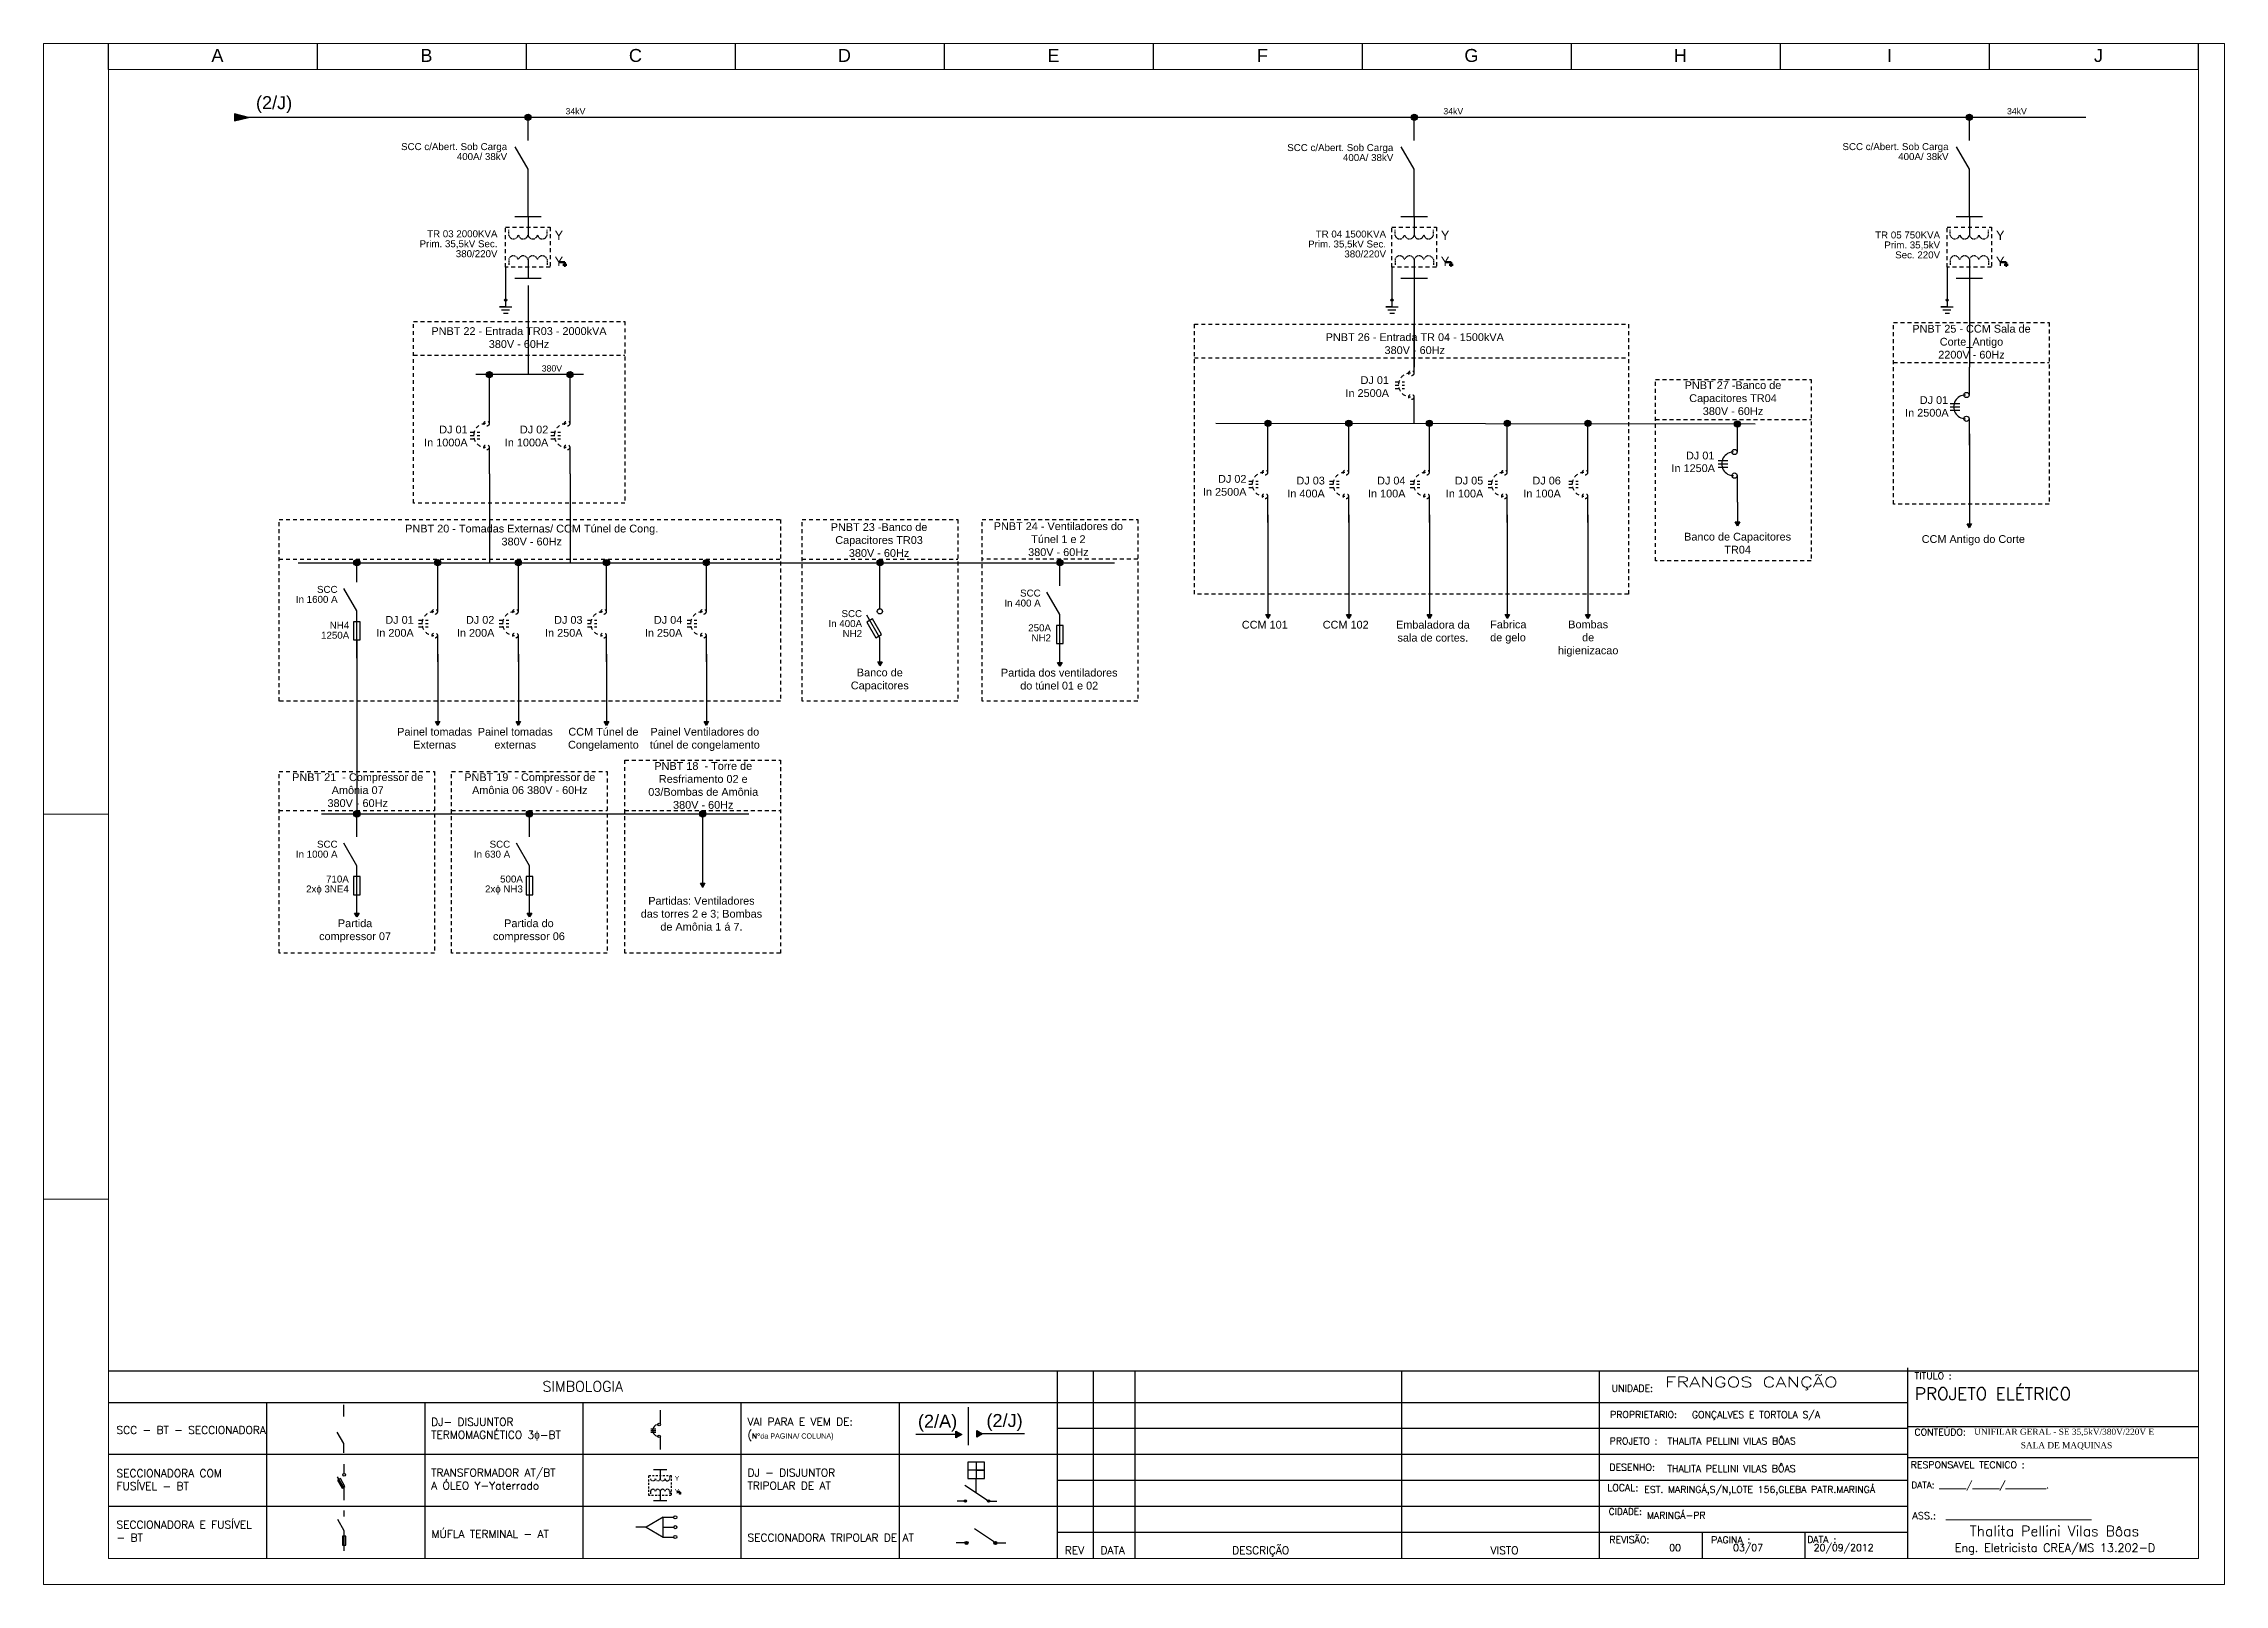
# Model space of a CAD drawing. Header units: millimetres. Extents: x 2138 to 3049, y 1106 to 2505.
# Drawn here: x 2137.5 to 2558, y 1837.6 to 2134.6 of the extents above; entities that cross this region are included whole.
import ezdxf

# ---------------------------------------------------------------- set-up
doc = ezdxf.new("R2010")
doc.units = ezdxf.units.MM
doc.linetypes.add('HIDDEN2', pattern=[0.1875, 0.125, -0.0625])
doc.linetypes.add('JIS_02_0.7', pattern=[1.35, 0.75, -0.6])
for name, color, linetype in [('ATER', 4, 'Continuous'), ('CARGA', 251, 'Continuous'), ('COMPONENTES', 7, 'Continuous'), ('DETALHES', 4, 'Continuous'), ('FORMATO', 18, 'Continuous'), ('linhas', 6, 'Continuous'), ('LUMINARIA', 5, 'Continuous'), ('PAINEL', 5, 'JIS_02_0.7'), ('REG200-290', 5, 'Continuous'), ('texto', 1, 'Continuous'), ('TIMBRE', 7, 'Continuous')]:
    doc.layers.add(name, color=color, linetype=linetype)
doc.layers.add('CARIMBO', color=6, linetype='Continuous', lineweight=15)
doc.styles.add('REGUA240', font='romans.shx', dxfattribs={"width": 1.4})
doc.styles.add('ROMANC', font='romanc', dxfattribs={"height": 0.3})
doc.styles.add('ROMANS', font='romans', dxfattribs={"height": 100})
doc.styles.get("Standard").update_dxf_attribs({"font": 'arial.ttf'})
doc.styles.add('TEXTO', font='arial.ttf', dxfattribs={"height": 0.8})

# ---------------------------------------------------------------- blocks, each defined once
blk = doc.blocks.new('A$C221811D9')
at = {"layer": 'CARIMBO', "color": 7}
for p, q in [((0, 0), (0, 59.4)), ((2.5, 29.7), (0, 29.7)), ((2.5, 14.847), (0, 14.847))]:
    blk.add_line(p, q, dxfattribs=at)
at = {"layer": 'CARIMBO', "color": 12}
blk.add_line((2.5, 1), (2.5, 58.4), dxfattribs=at)
blk = doc.blocks.new('Y aterrado')
at = {"layer": 'texto', "lineweight": 50}
for p, q in [((0, 0), (1.05, 0)), ((1.05, 0), (1.05, -0.5)), ((0.65, -0.5), (1.45, -0.5)), ((1.25, -0.6), (0.85, -0.6)), ((1.15, -0.7), (0.95, -0.7)), ((1.05, -0.6), (1.25, -0.6))]:
    blk.add_line(p, q, dxfattribs=at)
at = {"layer": 'texto', "color": 2, "char_height": 1.8, "attachment_point": 1}
for insert in [(-0.94, 6.08), (-0.94, 1.04)]:
    blk.add_mtext_dynamic_manual_height_columns('{\\C1;Y}', width=4.8042, gutter_width=12.5, heights=[0], dxfattribs=dict(at, insert=insert))
blk = doc.blocks.new('aterr verm')
at = {"layer": 'texto'}
h = blk.add_hatch(color=256, dxfattribs=at)
edge = h.paths.add_edge_path()
edge.add_arc((0, 0), 0.2, 0, 360)
for p, q in [((0, -1.29), (-1.2, -1.29)), ((-1.2, -1.29), (1.2, -1.29)), ((-0.82, -1.91), (0.74, -1.91)), ((-0.39, -2.55), (0.47, -2.55)), ((0, -0.2), (0, -1.29))]:
    blk.add_line(p, q, dxfattribs=at)
blk.add_circle((0, 0), 0.2, dxfattribs=at)
blk = doc.blocks.new('DJ3f')
at = {"color": 6}
for p, q in [((-3.7, -11.1), (-1.86, -11.1)), ((-3.7, -11.74), (-1.86, -11.74)), ((-3.7, -12.38), (-1.86, -12.38))]:
    blk.add_line(p, q, dxfattribs=at)
at = {"color": 2}
for centre in [(-0.56, -9.45), (-0.56, -14.02)]:
    blk.add_circle(centre, 0.505, dxfattribs=at)
at = {"color": 4}
blk.add_arc((-0.76, -11.74), 2.28, 89.8656, 270.134, dxfattribs=at)
at = {"layer": 'linhas', "color": 6}
for p, q in [((0, -9.38), (0, 0)), ((0, -19.12), (0, -14.02))]:
    blk.add_line(p, q, dxfattribs=at)
blk = doc.blocks.new('SCC')
at = {"layer": 'COMPONENTES'}
blk.add_line((0, 9.11), (-2.5, 13.44), dxfattribs=at)
at = {"layer": 'COMPONENTES', "color": 0}
blk.add_lwpolyline([(-0.65, 3.54), (0.65, 3.54), (0.65, 7.02), (-0.65, 7.02)], close=True, dxfattribs=at)
at = {"layer": 'linhas', "color": 6}
for p, q in [((0, 14.68), (0, 19.12)), ((0, 0), (0, 9.11))]:
    blk.add_line(p, q, dxfattribs=at)
blk = doc.blocks.new('SETA')
at = {"layer": 'CARGA'}
blk.add_hatch(color=256, dxfattribs=at).paths.add_polyline_path([(0.01, -0.75), (-0.42, 0), (0.44, 0)])
blk.add_lwpolyline([(0.01, -0.75), (-0.42, 0), (0.44, 0)], close=True, dxfattribs=at)
blk = doc.blocks.new('SCC F')
at = {"color": 2}
blk.add_circle((0, 9.74), 0.505, dxfattribs=at)
at = {"layer": 'ATER'}
blk.add_line((0, 4.67), (-2.5, 9), dxfattribs=at)
at = {"layer": 'COMPONENTES', "color": 0}
blk.add_lwpolyline([(-0.8, 4.66), (0.32, 5.31), (-1.42, 8.32), (-2.54, 7.67)], close=True, dxfattribs=at)
at = {"layer": 'linhas', "color": 6}
for p, q in [((0, 10.25), (0, 19.12)), ((0, 0), (0, 4.67))]:
    blk.add_line(p, q, dxfattribs=at)
blk = doc.blocks.new('TRAFO OLEO Y YATERR')
at = {"layer": 'COMPONENTES', "color": 0, "linetype": 'HIDDEN2'}
for p, q in [((-0.53, 6.34), (-0.53, 7.37)), ((-0.53, 1.62), (-0.53, 0.59))]:
    blk.add_line(p, q, dxfattribs=at)
for centre, start, end in [((-1.44, 6.54), 192.4164, 347.58328), ((-1.44, 1.42), 12.41672, 167.5836)]:
    blk.add_arc(centre, 0.93, start, end, dxfattribs=at)
at = {"layer": 'linhas'}
for p, q in [((-6.76, 9.93), (-4.2, 9.93)), ((-4.2, 9.93), (-1.64, 9.93)), ((-4.2, 9.93), (-4.2, 6.34)), ((-4.2, 1.62), (-4.2, -1.97)), ((-6.76, -1.97), (-4.2, -1.97)), ((-4.2, -1.97), (-1.64, -1.97))]:
    blk.add_line(p, q, dxfattribs=at)
at = {"layer": 'LUMINARIA', "color": 0, "linetype": 'HIDDEN2'}
blk.add_line((-7.92, 1.62), (-7.92, 0.59), dxfattribs=at)
for centre, start, end in [((-7.01, 6.54), 192.41672, 347.5836), ((-7.01, 1.42), 12.4164, 167.58328), ((-5.11, 6.54), 192.41672, 347.5836), ((-5.11, 1.42), 12.4164, 167.58328), ((-3.29, 6.54), 192.4164, 347.58328), ((-3.29, 1.42), 12.41672, 167.5836)]:
    blk.add_arc(centre, 0.93, start, end, dxfattribs=at)
at = {"layer": 'texto', "linetype": 'JIS_02_0.7'}
blk.add_lwpolyline([(-8.58, 7.69), (0, 7.69), (0, 0), (-8.58, 0)], close=True, dxfattribs=at)
at = {"layer": 'texto'}
blk.add_blockref('Y aterrado', (2.38, 1.38), dxfattribs=at)
blk = doc.blocks.new('MÚFLA TERMINAL')
at = {"layer": 'linhas'}
for p, q in [((-2.6, 1.9), (-0.6, 1.9)), ((-2.6, 0), (-0.6, 0)), ((-5.9, -0.01), (-7.93, -0.01)), ((-2.6, -1.91), (-0.6, -1.91))]:
    blk.add_line(p, q, dxfattribs=at)
blk.add_lwpolyline([(-5.9, -0.01), (-2.6, -1.91), (-2.6, 1.9)], close=True, dxfattribs=at)
for centre in [(-0.3, 1.9), (-0.3, 0), (-0.3, -1.91)]:
    blk.add_circle(centre, 0.3, dxfattribs=at)
blk = doc.blocks.new('DJ tripolar')
at = {"layer": 'COMPONENTES'}
h = blk.add_hatch(color=256, dxfattribs=at)
edge = h.paths.add_edge_path()
edge.add_arc((2, 0), 0.3, 0, 360)
h = blk.add_hatch(color=256, dxfattribs=at)
edge = h.paths.add_edge_path()
edge.add_arc((7.58, 0), 0.3, 0, 360)
at = {"layer": 'CARGA'}
blk.add_line((7.58, 0), (1.84, 3.71), dxfattribs=at)
at = {"layer": 'COMPONENTES'}
for centre in [(2, 0), (7.58, 0)]:
    blk.add_circle(centre, 0.3, dxfattribs=at)
at = {"layer": 'FORMATO'}
for p, q in [((6.61, 7.41), (2.61, 7.41)), ((4.61, 9.41), (4.61, 5.41)), ((4.61, 7.41), (6.61, 7.41)), ((4.61, 1.92), (4.61, 5.41))]:
    blk.add_line(p, q, dxfattribs=at)
blk.add_lwpolyline([(2.61, 5.41), (6.61, 5.41), (6.61, 9.41), (2.61, 9.41)], close=True, dxfattribs=at)
at = {"layer": 'linhas'}
for p, q in [((1.7, 0), (0, 0)), ((7.88, 0), (9.58, 0))]:
    blk.add_line(p, q, dxfattribs=at)

msp = doc.modelspace()

# ---------------------------------------------------------------- hatches: boundary and pattern name
at = {"layer": 'COMPONENTES'}
h = msp.add_hatch(color=256, dxfattribs=at)
edge = h.paths.add_edge_path()
edge.add_arc((2315.49, 1845.62), 0.3, 0, 360)
h = msp.add_hatch(color=256, dxfattribs=at)
edge = h.paths.add_edge_path()
edge.add_arc((2321.07, 1845.62), 0.3, 0, 360)
at = {"layer": 'linhas'}
for points in [[(2177.04, 2120.42), (2174.34, 2121.09), (2174.34, 2119.74)], [(2314.56, 1866.51), (2313.44, 1865.86), (2313.44, 1867.16)], [(2318.59, 1866.64), (2317.46, 1865.99), (2317.46, 1867.29)]]:
    msp.add_hatch(color=256, dxfattribs=at).paths.add_polyline_path(points)
h = msp.add_hatch(color=256, dxfattribs=at)
edge = h.paths.add_edge_path()
edge.add_arc((2230.94, 2120.42), 0.6, 0, 360)
h = msp.add_hatch(color=256, dxfattribs=at)
edge = h.paths.add_edge_path()
edge.add_arc((2401.83, 2120.42), 0.6, 0, 360)
h = msp.add_hatch(color=256, dxfattribs=at)
edge = h.paths.add_edge_path()
edge.add_arc((2508.87, 2120.42), 0.6, 0, 360)
h = msp.add_hatch(color=256, dxfattribs=at)
edge = h.paths.add_edge_path()
edge.add_arc((2223.5, 2070.84), 0.6, 0, 360)
h = msp.add_hatch(color=256, dxfattribs=at)
edge = h.paths.add_edge_path()
edge.add_arc((2239.05, 2070.84), 0.6, 0, 360)
h = msp.add_hatch(color=256, dxfattribs=at)
edge = h.paths.add_edge_path()
edge.add_arc((2373.61, 2061.42), 0.6, 0, 360)
h = msp.add_hatch(color=256, dxfattribs=at)
edge = h.paths.add_edge_path()
edge.add_arc((2389.21, 2061.42), 0.6, 0, 360)
h = msp.add_hatch(color=256, dxfattribs=at)
edge = h.paths.add_edge_path()
edge.add_arc((2404.76, 2061.42), 0.6, 0, 360)
h = msp.add_hatch(color=256, dxfattribs=at)
edge = h.paths.add_edge_path()
edge.add_arc((2419.76, 2061.42), 0.6, 0, 360)
h = msp.add_hatch(color=256, dxfattribs=at)
edge = h.paths.add_edge_path()
edge.add_arc((2435.31, 2061.42), 0.6, 0, 360)
h = msp.add_hatch(color=256, dxfattribs=at)
edge = h.paths.add_edge_path()
edge.add_arc((2464.15, 2061.29), 0.6, 0, 360)
h = msp.add_hatch(color=256, dxfattribs=at)
edge = h.paths.add_edge_path()
edge.add_arc((2197.93, 2034.57), 0.6, 0, 360)
h = msp.add_hatch(color=256, dxfattribs=at)
edge = h.paths.add_edge_path()
edge.add_arc((2213.53, 2034.57), 0.6, 0, 360)
h = msp.add_hatch(color=256, dxfattribs=at)
edge = h.paths.add_edge_path()
edge.add_arc((2229.08, 2034.57), 0.6, 0, 360)
h = msp.add_hatch(color=256, dxfattribs=at)
edge = h.paths.add_edge_path()
edge.add_arc((2246.08, 2034.57), 0.6, 0, 360)
h = msp.add_hatch(color=256, dxfattribs=at)
edge = h.paths.add_edge_path()
edge.add_arc((2265.33, 2034.57), 0.6, 0, 360)
h = msp.add_hatch(color=256, dxfattribs=at)
edge = h.paths.add_edge_path()
edge.add_arc((2298.79, 2034.57), 0.6, 0, 360)
h = msp.add_hatch(color=256, dxfattribs=at)
edge = h.paths.add_edge_path()
edge.add_arc((2298.79, 2034.57), 0.6, 0, 360)
h = msp.add_hatch(color=256, dxfattribs=at)
edge = h.paths.add_edge_path()
edge.add_arc((2333.5, 2034.57), 0.6, 0, 360)
h = msp.add_hatch(color=256, dxfattribs=at)
edge = h.paths.add_edge_path()
edge.add_arc((2333.5, 2034.57), 0.6, 0, 360)
h = msp.add_hatch(color=256, dxfattribs=at)
edge = h.paths.add_edge_path()
edge.add_arc((2197.93, 1986.16), 0.6, 0, 360)
h = msp.add_hatch(color=256, dxfattribs=at)
edge = h.paths.add_edge_path()
edge.add_arc((2231.22, 1986.16), 0.6, 0, 360)
h = msp.add_hatch(color=256, dxfattribs=at)
edge = h.paths.add_edge_path()
edge.add_arc((2264.63, 1986.16), 0.6, 0, 360)

# ---------------------------------------------------------------- linework, layer by layer
at = {"color": 6}
for p, q in [((2505.18, 2065.25), (2507.02, 2065.25)), ((2505.18, 2064.61), (2507.02, 2064.61)), ((2505.18, 2063.97), (2507.02, 2063.97)), ((2460.46, 2054.28), (2462.3, 2054.28)), ((2460.46, 2053.64), (2462.3, 2053.64)), ((2460.46, 2053), (2462.3, 2053)), ((2254.65, 1867.63), (2255.57, 1867.63)), ((2254.65, 1867.31), (2255.57, 1867.31)), ((2254.65, 1866.99), (2255.57, 1866.99))]:
    msp.add_line(p, q, dxfattribs=at)
at = {"color": 2}
for centre, radius in [((2508.31, 2066.89), 0.505), ((2508.31, 2062.32), 0.505), ((2463.59, 2055.92), 0.505), ((2463.59, 2051.36), 0.505), ((2256.21, 1868.45), 0.253), ((2256.21, 1866.17), 0.253), ((2195.48, 1858.74), 0.253)]:
    msp.add_circle(centre, radius, dxfattribs=at)
at = {"color": 4}
for centre, radius in [((2508.11, 2064.61), 2.28), ((2463.39, 2053.64), 2.28), ((2256.11, 1867.31), 1.14)]:
    msp.add_arc(centre, radius, 89.8656, 270.134, dxfattribs=at)
at = {"layer": 'ATER'}
msp.add_line((2195.48, 1856.2), (2194.23, 1858.37), dxfattribs=at)
at = {"layer": 'CARGA'}
msp.add_line((2321.07, 1845.62), (2317.02, 1848.32), dxfattribs=at)
at = {"layer": 'CARIMBO', "color": 7}
for p, q in [((2558.04, 2134.63), (2137.54, 2134.63)), ((2558.04, 2134.63), (2558.04, 1837.63)), ((2558.04, 1837.63), (2137.54, 1837.63))]:
    msp.add_line(p, q, dxfattribs=at)
at = {"layer": 'CARIMBO', "color": 12}
for p, q in [((2553.04, 2129.63), (2150.04, 2129.63)), ((2553.04, 2129.63), (2553.04, 1842.63)), ((2553.04, 1842.63), (2150.04, 1842.63))]:
    msp.add_line(p, q, dxfattribs=at)
at = {"layer": 'COMPONENTES'}
for p, q in [((2230.94, 2110.4), (2228.44, 2114.73)), ((2401.83, 2110.4), (2399.33, 2114.73)), ((2508.87, 2110.4), (2506.37, 2114.73)), ((2195.4, 1864.79), (2194.15, 1866.96)), ((2195.51, 1847.95), (2194.26, 1850.11))]:
    msp.add_line(p, q, dxfattribs=at)
at = {"layer": 'COMPONENTES', "color": 0, "linetype": 'HIDDEN2'}
for p, q in [((2234.61, 2097.71), (2234.61, 2098.74)), ((2405.51, 2097.71), (2405.51, 2098.74)), ((2512.55, 2097.71), (2512.55, 2098.74)), ((2234.61, 2092.99), (2234.61, 2091.96)), ((2405.51, 2092.99), (2405.51, 2091.96)), ((2512.55, 2092.99), (2512.55, 2091.96))]:
    msp.add_line(p, q, dxfattribs=at)
at = {"layer": 'COMPONENTES', "color": 0}
for points in [[(2195.08, 1856.2), (2195.64, 1856.52), (2194.78, 1858.03), (2194.22, 1857.71)], [(2195.19, 1845.17), (2195.83, 1845.17), (2195.83, 1846.9), (2195.19, 1846.9)]]:
    msp.add_lwpolyline(points, close=True, dxfattribs=at)
at = {"layer": 'COMPONENTES'}
for centre in [(2315.49, 1845.62), (2321.07, 1845.62)]:
    msp.add_circle(centre, 0.3, dxfattribs=at)
at = {"layer": 'COMPONENTES', "color": 0, "linetype": 'HIDDEN2'}
for centre, start, end in [((2233.7, 2097.91), 192.4164, 347.5833), ((2404.6, 2097.91), 192.4164, 347.5833), ((2511.64, 2097.91), 192.4164, 347.5833), ((2233.7, 2092.79), 12.4167, 167.5836), ((2404.6, 2092.79), 12.4167, 167.5836), ((2511.64, 2092.79), 12.4167, 167.5836)]:
    msp.add_arc(centre, 0.93, start, end, dxfattribs=at)
at = {"layer": 'DETALHES', "color": 7}
for p, q in [((2333, 1878.8), (2333, 1842.63)), ((2150.04, 1872.72), (2333, 1872.72)), ((2180.53, 1872.72), (2180.53, 1842.63)), ((2211.03, 1872.72), (2211.03, 1842.63)), ((2241.52, 1872.72), (2241.52, 1842.63)), ((2272.01, 1872.72), (2272.01, 1842.63)), ((2302.5, 1872.72), (2302.5, 1842.63)), ((2150.04, 1862.72), (2333, 1862.72)), ((2150.04, 1852.72), (2333, 1852.72))]:
    msp.add_line(p, q, dxfattribs=at)
at = {"layer": 'FORMATO'}
for p, q in [((2150.04, 1878.8), (2333, 1878.8)), ((2437.54, 1878.8), (2553.04, 1878.8)), ((2496.94, 1879.36), (2496.94, 1842.63)), ((2437.54, 1872.72), (2496.94, 1872.72)), ((2437.54, 1867.72), (2496.94, 1867.72)), ((2496.94, 1868.04), (2553.04, 1868.04)), ((2437.54, 1862.72), (2496.94, 1862.72)), ((2496.94, 1862.1), (2553.04, 1862.1)), ((2437.54, 1857.72), (2496.94, 1857.72)), ((2437.54, 1852.72), (2496.94, 1852.72)), ((2437.54, 1847.72), (2496.94, 1847.72)), ((2457.34, 1847.72), (2457.34, 1842.63)), ((2477.14, 1847.72), (2477.14, 1842.63))]:
    msp.add_line(p, q, dxfattribs=at)
at = {"layer": 'FORMATO', "color": 12}
msp.add_line((2437.54, 1842.63), (2437.54, 1878.8), dxfattribs=at)
at = {"layer": 'linhas', "color": 7}
for p, q in [((2150.04, 2129.63), (2150.04, 2134.63)), ((2150.04, 2129.63), (2150.04, 2134.63)), ((2190.34, 2129.63), (2190.34, 2134.63)), ((2190.34, 2129.63), (2190.34, 2134.63)), ((2230.64, 2129.63), (2230.64, 2134.63)), ((2270.94, 2129.63), (2270.94, 2134.63)), ((2311.24, 2129.63), (2311.24, 2134.63)), ((2351.54, 2129.63), (2351.54, 2134.63)), ((2391.84, 2129.63), (2391.84, 2134.63)), ((2432.14, 2129.63), (2432.14, 2134.63)), ((2472.44, 2129.63), (2472.44, 2134.63)), ((2512.74, 2129.63), (2512.74, 2134.63)), ((2553.04, 2129.63), (2553.04, 2134.63)), ((2315.9, 1864.49), (2315.9, 1871.79))]:
    msp.add_line(p, q, dxfattribs=at)
at = {"layer": 'linhas'}
for p, q in [((2531.33, 2120.42), (2177.04, 2120.42)), ((2228.38, 2101.3), (2230.94, 2101.3)), ((2230.94, 2101.3), (2233.5, 2101.3)), ((2230.94, 2101.3), (2230.94, 2097.71)), ((2399.27, 2101.3), (2401.83, 2101.3)), ((2401.83, 2101.3), (2404.39, 2101.3)), ((2401.83, 2101.3), (2401.83, 2097.71)), ((2506.31, 2101.3), (2508.87, 2101.3)), ((2508.87, 2101.3), (2511.43, 2101.3)), ((2508.87, 2101.3), (2508.87, 2097.71)), ((2230.94, 2092.99), (2230.94, 2089.4)), ((2401.83, 2092.99), (2401.83, 2089.4)), ((2508.87, 2092.99), (2508.87, 2089.4)), ((2228.38, 2089.4), (2230.94, 2089.4)), ((2230.94, 2089.4), (2233.5, 2089.4)), ((2230.94, 2087.99), (2230.94, 2070.84)), ((2399.27, 2089.4), (2401.83, 2089.4)), ((2401.83, 2089.4), (2404.39, 2089.4)), ((2401.83, 2089.4), (2401.83, 2072.26)), ((2506.31, 2089.4), (2508.87, 2089.4)), ((2508.87, 2089.4), (2511.43, 2089.4)), ((2508.87, 2089.4), (2508.87, 2072.26)), ((2241.65, 2070.84), (2220.88, 2070.84)), ((2467.58, 2061.29), (2363.57, 2061.42)), ((2508.87, 2059.4), (2508.87, 2042.04)), ((2223.5, 2051.72), (2223.5, 2034.57)), ((2239.05, 2051.72), (2239.05, 2034.57)), ((2373.61, 2043.82), (2373.61, 2024.59)), ((2389.21, 2043.82), (2389.21, 2024.59)), ((2404.76, 2043.82), (2404.76, 2024.59)), ((2419.76, 2043.82), (2419.76, 2024.59)), ((2435.31, 2043.82), (2435.31, 2024.59)), ((2464.15, 2046.26), (2464.15, 2042.42)), ((2186.59, 2034.57), (2344.06, 2034.57)), ((2197.93, 2019.7), (2197.93, 1986.76)), ((2213.53, 2016.97), (2213.53, 2003.97)), ((2229.08, 2016.97), (2229.08, 2003.97)), ((2246.08, 2016.97), (2246.08, 2003.97)), ((2265.33, 2016.97), (2265.33, 2003.97)), ((2191.1, 1986.16), (2273.5, 1986.16)), ((2264.63, 1972.77), (2264.63, 1986.16)), ((2264.63, 1971.95), (2264.63, 1972.02)), ((2313.81, 1866.51), (2305.72, 1866.51)), ((2326.69, 1866.64), (2318.59, 1866.64)), ((2315.19, 1845.62), (2313.49, 1845.62)), ((2321.37, 1845.62), (2323.07, 1845.62))]:
    msp.add_line(p, q, dxfattribs=at)
at = {"layer": 'linhas', "color": 6}
for p, q in [((2230.94, 2115.98), (2230.94, 2120.42)), ((2401.83, 2115.98), (2401.83, 2120.42)), ((2508.87, 2115.98), (2508.87, 2120.42)), ((2230.94, 2101.3), (2230.94, 2110.4)), ((2401.83, 2101.3), (2401.83, 2110.4)), ((2508.87, 2101.3), (2508.87, 2110.4)), ((2508.87, 2066.96), (2508.87, 2072.26)), ((2464.15, 2056), (2464.15, 2061.29)), ((2508.87, 2057.22), (2508.87, 2062.32)), ((2464.15, 2046.26), (2464.15, 2051.36)), ((2195.4, 1870.02), (2195.4, 1872.24)), ((2256.49, 1868.49), (2256.49, 1871.19)), ((2195.4, 1862.96), (2195.4, 1864.79)), ((2256.49, 1863.62), (2256.49, 1866.17)), ((2195.48, 1858.99), (2195.48, 1860.78)), ((2195.48, 1853.87), (2195.48, 1856.2)), ((2195.51, 1850.74), (2195.51, 1851.87)), ((2195.51, 1844.09), (2195.51, 1847.95))]:
    msp.add_line(p, q, dxfattribs=at)
at = {"layer": 'linhas'}
msp.add_lwpolyline([(2174.34, 2119.74), (2177.04, 2120.42), (2174.34, 2121.09), (2174.34, 2119.74)], dxfattribs=at)
for points in [[(2314.56, 1866.51), (2313.44, 1865.86), (2313.44, 1867.16)], [(2318.59, 1866.64), (2317.46, 1865.99), (2317.46, 1867.29)]]:
    msp.add_lwpolyline(points, close=True, dxfattribs=at)
for centre in [(2230.94, 2120.42), (2401.83, 2120.42), (2508.87, 2120.42), (2223.5, 2070.84), (2239.05, 2070.84), (2373.61, 2061.42), (2389.21, 2061.42), (2404.76, 2061.42), (2419.76, 2061.42), (2435.31, 2061.42), (2464.15, 2061.29), (2197.93, 2034.57), (2213.53, 2034.57), (2229.08, 2034.57), (2246.08, 2034.57), (2265.33, 2034.57), (2298.79, 2034.57), (2298.79, 2034.57), (2333.5, 2034.57), (2333.5, 2034.57), (2197.93, 1986.16), (2231.22, 1986.16), (2264.63, 1986.16)]:
    msp.add_circle(centre, 0.6, dxfattribs=at)
at = {"layer": 'LUMINARIA', "color": 0, "linetype": 'HIDDEN2'}
for p, q in [((2227.22, 2097.71), (2227.22, 2098.74)), ((2398.12, 2097.71), (2398.12, 2098.74)), ((2505.16, 2097.71), (2505.16, 2098.74)), ((2227.22, 2092.99), (2227.22, 2091.96)), ((2398.12, 2092.99), (2398.12, 2091.96)), ((2505.16, 2092.99), (2505.16, 2091.96))]:
    msp.add_line(p, q, dxfattribs=at)
for centre, start, end in [((2228.13, 2097.91), 192.4167, 347.5836), ((2230.03, 2097.91), 192.4167, 347.5836), ((2231.85, 2097.91), 192.4164, 347.5833), ((2399.02, 2097.91), 192.4167, 347.5836), ((2400.92, 2097.91), 192.4167, 347.5836), ((2402.74, 2097.91), 192.4164, 347.5833), ((2506.07, 2097.91), 192.4167, 347.5836), ((2507.96, 2097.91), 192.4167, 347.5836), ((2509.78, 2097.91), 192.4164, 347.5833), ((2228.13, 2092.79), 12.4164, 167.5833), ((2230.03, 2092.79), 12.4164, 167.5833), ((2231.85, 2092.79), 12.4167, 167.5836), ((2399.02, 2092.79), 12.4164, 167.5833), ((2400.92, 2092.79), 12.4164, 167.5833), ((2402.74, 2092.79), 12.4167, 167.5836), ((2506.07, 2092.79), 12.4164, 167.5833), ((2507.96, 2092.79), 12.4164, 167.5833), ((2509.78, 2092.79), 12.4167, 167.5836)]:
    msp.add_arc(centre, 0.93, start, end, dxfattribs=at)
at = {"layer": 'PAINEL'}
for p, q in [((2208.87, 2081.08), (2249.63, 2081.08)), ((2208.87, 2046.08), (2208.87, 2081.08)), ((2249.63, 2081.08), (2249.63, 2046.08)), ((2359.44, 2080.56), (2443.13, 2080.56)), ((2359.44, 2028.51), (2359.44, 2080.56)), ((2443.13, 2080.56), (2443.13, 2028.51)), ((2208.87, 2074.58), (2249.63, 2074.58)), ((2359.44, 2074.06), (2443.13, 2074.06)), ((2494.24, 2073.17), (2524.24, 2073.17)), ((2448.36, 2062.2), (2478.36, 2062.2)), ((2249.63, 2046.08), (2208.87, 2046.08)), ((2182.93, 2042.88), (2279.63, 2042.88)), ((2182.93, 2007.88), (2182.93, 2042.88)), ((2279.63, 2042.88), (2279.63, 2007.88)), ((2182.93, 2035.24), (2279.63, 2035.24)), ((2283.79, 2035.24), (2313.79, 2035.24)), ((2348.5, 2035.24), (2318.5, 2035.24)), ((2443.13, 2028.51), (2359.44, 2028.51)), ((2279.63, 2007.88), (2182.93, 2007.88)), ((2182.93, 1986.83), (2212.93, 1986.83)), ((2216.22, 1986.83), (2246.22, 1986.83)), ((2249.63, 1986.83), (2279.63, 1986.83))]:
    msp.add_line(p, q, dxfattribs=at)
for points in [[(2494.24, 2080.87), (2524.24, 2080.87), (2524.24, 2045.87), (2494.24, 2045.87)], [(2448.36, 2069.91), (2478.36, 2069.91), (2478.36, 2034.91), (2448.36, 2034.91)], [(2283.79, 2042.88), (2313.79, 2042.88), (2313.79, 2007.88), (2283.79, 2007.88)], [(2318.5, 2042.88), (2348.5, 2042.88), (2348.5, 2007.88), (2318.5, 2007.88)], [(2182.93, 1994.32), (2212.93, 1994.32), (2212.93, 1959.32), (2182.93, 1959.32)], [(2216.22, 1994.32), (2246.22, 1994.32), (2246.22, 1959.32), (2216.22, 1959.32)], [(2249.63, 1996.48), (2279.63, 1996.48), (2279.63, 1959.32), (2249.63, 1959.32)]]:
    msp.add_lwpolyline(points, close=True, dxfattribs=at)
at = {"layer": 'texto'}
for p, q in [((2226.63, 2091.55), (2226.63, 2085.2)), ((2397.53, 2091.55), (2397.53, 2085.2)), ((2504.57, 2091.55), (2504.57, 2085.2))]:
    msp.add_line(p, q, dxfattribs=at)
at = {"layer": 'texto', "linetype": 'JIS_02_0.7'}
for points in [[(2226.63, 2099.24), (2235.21, 2099.24), (2235.21, 2091.55), (2226.63, 2091.55)], [(2397.53, 2099.24), (2406.1, 2099.24), (2406.1, 2091.55), (2397.53, 2091.55)], [(2504.57, 2099.24), (2513.14, 2099.24), (2513.14, 2091.55), (2504.57, 2091.55)]]:
    msp.add_lwpolyline(points, close=True, dxfattribs=at)
at = {"layer": 'TIMBRE'}
for p, q in [((2333, 1878.8), (2437.54, 1878.8)), ((2340, 1842.63), (2340, 1878.8)), ((2348, 1842.63), (2348, 1878.8)), ((2399.38, 1878.8), (2399.38, 1842.63)), ((2333, 1872.72), (2437.54, 1872.72)), ((2333, 1867.72), (2437.54, 1867.72)), ((2333, 1862.72), (2437.54, 1862.72)), ((2333, 1857.72), (2437.54, 1857.72)), ((2333, 1852.72), (2437.54, 1852.72)), ((2333, 1847.72), (2437.54, 1847.72))]:
    msp.add_line(p, q, dxfattribs=at)

# ---------------------------------------------------------------- block references
at = {"layer": 'ATER', "xscale": 5, "yscale": 5, "zscale": 5}
msp.add_blockref('A$C221811D9', (2137.54, 1837.63), dxfattribs=at)
at = {"layer": 'CARGA'}
for p in [(2464.15, 2042.42), (2508.86, 2042.04), (2373.6, 2024.59), (2389.2, 2024.59), (2404.75, 2024.59), (2419.75, 2024.59), (2435.3, 2024.59), (2298.79, 2015.45), (2298.79, 2015.45), (2333.49, 2015.35), (2213.53, 2003.96), (2229.07, 2003.96), (2246.07, 2003.96), (2265.32, 2003.96), (2264.62, 1972.77), (2197.93, 1967.04), (2231.21, 1967.04)]:
    msp.add_blockref('SETA', p, dxfattribs=at)
at = {"layer": 'COMPONENTES'}
for name, p in [('SCC', (2197.93, 2016.16)), ('SCC F', (2298.79, 2015.45)), ('SCC', (2333.5, 2015.45)), ('SCC', (2197.93, 1967.04)), ('SCC', (2231.22, 1967.04))]:
    msp.add_blockref(name, p, dxfattribs=at)
at = {"layer": 'FORMATO', "xscale": 0.8, "yscale": 0.8, "zscale": 0.8}
msp.add_blockref('DJ tripolar', (2313.68, 1853.69), dxfattribs=at)
at = {"layer": 'PAINEL'}
for p in [(2401.83, 2080.56), (2223.5, 2070.84), (2239.05, 2070.84), (2373.61, 2061.42), (2389.21, 2061.42), (2404.76, 2061.42), (2419.76, 2061.42), (2435.31, 2061.42), (2213.53, 2034.57), (2229.08, 2034.57), (2246.08, 2034.57), (2265.33, 2034.57)]:
    msp.add_blockref('DJ3f', p, dxfattribs=at)
at = {"layer": 'texto'}
for name, p in [('Y aterrado', (2236.99, 2092.52)), ('Y aterrado', (2407.88, 2092.52)), ('Y aterrado', (2514.92, 2092.52)), ('aterr verm', (2226.63, 2085.2)), ('aterr verm', (2397.53, 2085.2)), ('aterr verm', (2504.57, 2085.2)), ('MÚFLA TERMINAL', (2259.63, 1848.66))]:
    msp.add_blockref(name, p, dxfattribs=at)
at = {"layer": 'texto', "xscale": 0.5, "yscale": 0.5, "zscale": 0.5}
msp.add_blockref('TRAFO OLEO Y YATERR', (2258.53, 1854.78), dxfattribs=at)

# ---------------------------------------------------------------- texts
at = {"layer": 'CARGA', "char_height": 1.5, "attachment_point": 1}
for s, width, heights, insert in [('\\pxr0.63098,qc;Banco de Capacitores TR04', 24.223, [4.06], (2452.54, 2040.34)), ('\\pxr0.63098,qc;CCM Antigo do Corte', 22.5885, [4.06], (2498.81, 2039.88)), ('\\pxr0.63098,qc;CCM 101', 16.7813, [0], (2365.09, 2023.37)), ('\\pxr0.63098,qc;CCM 102', 16.7813, [0], (2380.69, 2023.37)), ('\\pxqc;Embaladora da sala de cortes.', 14.4512, [6.24], (2398.19, 2023.37)), ('Fabrica de gelo', 9.3105, [0], (2416.47, 2023.42)), ('\\pxr0.63098,qc;Bombas de higienizacao', 3.3763, [0], (2434.15, 2023.42)), ('\\pxr0.63098,qc;Banco de Capacitores', 12.6944, [0], (2292.9, 2014.16)), ('\\pxr0.63098,qc;Partida dos ventiladores do túnel 01 e 02', 24.843, [0], (2321.42, 2014.13)), ('\\pxr0.63098,qc;Painel tomadas Externas', 16.7813, [0], (2205.02, 2002.74)), ('\\pxr0.63098,qc;Painel tomadas externas', 16.7813, [0], (2220.56, 2002.74)), ('\\pxr0.63098,qc;CCM Túnel de Congelamento', 16.7813, [0], (2237.56, 2002.74)), ('\\pxr0.63098,qc;Painel Ventiladores do túnel de congelamento', 22.794, [0], (2254.11, 2002.74)), ('\\pxr0.63098,qc;Partidas: Ventiladores das torres 2 e 3; Bombas de Amônia 1 á 7.', 25.1431, [0], (2252.28, 1970.15)), ('\\pxr0.63098,qc;Partida compressor 07', 18.0596, [0], (2189.04, 1965.82)), ('\\pxr0.63098,qc;Partida do compressor 06', 20.9368, [0], (2221.12, 1965.82))]:
    msp.add_mtext_dynamic_manual_height_columns(s, width=width, gutter_width=12.5, heights=heights, dxfattribs=dict(at, insert=insert))
at = {"layer": 'DETALHES', "color": 5, "insert": (2241.52, 1875.8), "char_height": 2, "width": 60.986, "attachment_point": 5, "style": 'ROMANS'}
msp.add_mtext('SIMBOLOGIA', dxfattribs=at)
at = {"layer": 'DETALHES', "color": 3, "char_height": 1.5, "attachment_point": 4, "style": 'ROMANS'}
for s, insert, width in [('SCC - BT - SECCIONADORA ', (2151.59, 1867.37), 30.493), ('DJ- DISJUNTOR TERMOMAGNÉTICO 3ɸ-BT', (2212.26, 1867.48), 30.493), ('VAI PARA E VEM DE: \\P({\\H0.66667x;N\\fArial Black|b0|i0|c0|p34;°\\fMS Shell Dlg 2|b0|i0|c0|p0;da PAGINA/ COLUNA\\H1.0625x;)}', (2273.25, 1867.48), 30.493), ('SECCIONADORA COM FUSÍVEL - BT', (2151.59, 1857.81), 30.493), ('TRANSFORMADOR AT/BT\\PA ÓLEO Y-Yaterrado', (2212.26, 1857.92), 30.493), ('DJ - DISJUNTOR TRIPOLAR DE AT', (2273.25, 1857.92), 26.466), ('SECCIONADORA E FUSÍVEL - BT', (2151.59, 1847.87), 28.7852), ('MÚFLA TERMINAL - AT', (2212.35, 1847.32), 30.493), ('SECCIONADORA TRIPOLAR DE AT', (2273.25, 1846.64), 30.493)]:
    msp.add_mtext(s, dxfattribs=dict(at, insert=insert, width=width))
at = {"layer": 'FORMATO', "color": 4, "style": 'ROMANS'}
for s, height, p in [('UNIDADE:', 1.32, (2439.89, 1874.77)), ('TITULO :', 1.32, (2498.28, 1877.17)), ('PROPRIETARIO:', 1.32, (2439.59, 1869.71)), ('CONTEÚDO:', 1.32, (2498.28, 1866.32)), ('PROJETO :', 1.32, (2439.51, 1864.59)), ('DESENHO:', 1.32, (2439.45, 1859.55)), ('RESPONSAVEL TECNICO :', 1.32, (2497.56, 1860.02)), (' LOCAL:', 1.32, (2438.16, 1855.6)), ('DATA: ______/______/_________.', 1.2672, (2497.66, 1856.15)), ('CIDADE:', 1.267, (2439.33, 1851.05)), ('ASS.:  ______________________________', 1.3662, (2497.87, 1850.19)), ('REVISÃO:', 1.32, (2439.45, 1845.58)), ('PAGINA :', 1.32, (2459.06, 1845.55)), ('DATA :', 1.32, (2477.59, 1845.61)), ('Thalita Pellini Vilas Bôas', 1.98, (2508.92, 1846.92)), ('Eng. Eletricista CREA/MS 13.202-D', 1.584, (2506.06, 1843.9))]:
    msp.add_text(s, height=height, dxfattribs=at).set_placement(p)
at = {"layer": 'FORMATO', "color": 5}
for s, height, style, p in [('PROJETO ELÉTRICO', 2.376, 'ROMANC', (2498.36, 1873.18)), ('GONÇALVES E TORTOLA S/A', 1.32, 'ROMANS', (2455.37, 1869.7)), ('THALITA PELLINI VILAS BÔAS', 1.32, 'ROMANS', (2450.68, 1864.59)), ('THALITA PELLINI VILAS BÔAS', 1.32, 'ROMANS', (2450.63, 1859.27)), ('EST. MARINGÁ,S/N,LOTE 156,GLEBA PATR.MARINGÁ', 1.32, 'ROMANS', (2446.17, 1855.26)), ('MARINGÁ-PR', 1.32, 'ROMANS', (2446.68, 1850.26)), ('00', 1.32, 'ROMANS', (2450.99, 1844.05)), ('03/07', 1.32, 'ROMANS', (2463.31, 1844.05)), ('20/09/2012', 1.32, 'ROMANS', (2478.86, 1844.05))]:
    msp.add_text(s, height=height, dxfattribs=dict(at, style=style)).set_placement(p)
at = {"layer": 'linhas', "color": 2, "attachment_point": 1}
for s, width, insert, char_height in [('\\pxqc;{\\C7;A}', 4.6452, (2168.73, 2133.6), 2.5), ('\\pxqc;{\\C7;B}', 4.6452, (2209.03, 2133.6), 2.5), ('\\pxqc;{\\C7;C}', 4.6452, (2249.33, 2133.6), 2.5), ('\\pxqc;{\\C7;D}', 4.6452, (2289.63, 2133.6), 2.5), ('\\pxqc;{\\C7;E}', 4.6452, (2329.93, 2133.6), 2.5), ('\\pxqc;{\\C7;F}', 4.6452, (2370.23, 2133.6), 2.5), ('\\pxqc;{\\C7;G}', 4.6452, (2410.53, 2133.6), 2.5), ('\\pxqc;{\\C7;H}', 4.6452, (2450.83, 2133.6), 2.5), ('\\pxqc;{\\C7;I}', 4.6452, (2491.13, 2133.6), 2.5), ('\\pxqc;{\\C7;J}', 4.6452, (2531.43, 2133.6), 2.5), ('\\pxqc;{\\C256;(2/J)}', 9.9413, (2177.01, 2124.5), 2.5), ('\\pxqc;{\\C256;(2/A)}', 9.9413, (2304.94, 1870.34), 2.5), ('\\pxqc;{\\C256;(2/J)}', 9.9413, (2317.86, 1870.47), 2.5), ('\\pxqc;{\\fTimes New Roman|b0|i0|c0|p18;\\C5;UNIFILAR GERAL - SE 35,5kV/380V/220V E}', 33.8221, (2510.23, 1867.65), 1.188)]:
    msp.add_mtext_dynamic_manual_height_columns(s, width=width, gutter_width=12.5, heights=[0], dxfattribs=dict(at, insert=insert, char_height=char_height))
at = {"layer": 'linhas', "color": 2, "insert": (2513.34, 1865.05), "char_height": 1.188, "attachment_point": 1, "style": 'TEXTO'}
msp.add_mtext_dynamic_manual_height_columns('\\pxqc;{\\fTimes New Roman|b0|i0|c0|p18;\\C5; SALA DE MAQUINAS}', width=28.0608, gutter_width=12.5, heights=[1.9], dxfattribs=at)
at = {"layer": 'PAINEL', "char_height": 1.5, "attachment_point": 1}
for s, width, insert in [('\\pxqc;PNBT 22 - Entrada TR03 - 2000kVA\\P380V - 60Hz', 35.7026, (2211.35, 2079.97)), ('\\pxqc;PNBT 26 - Entrada TR 04 - 1500kVA\\P380V - 60Hz', 83.6945, (2360.08, 2078.8)), ('\\pxqc;PNBT 25 - CCM Sala de Corte_Antigo\\P2200V - 60Hz', 28.9461, (2494.8, 2080.42)), ('\\pxqc;PNBT 27 -Banco de Capacitores TR04\\P380V - 60Hz', 23.6561, (2451.46, 2069.54)), ('\\pxqc;PNBT 20 - Tomadas Externas/ CCM Túnel de Cong.\\P380V - 60Hz', 95.9487, (2183.68, 2041.9)), ('\\pxqc;PNBT 23 -Banco de Capacitores TR03\\P380V - 60Hz', 28.179, (2284.54, 2042.19)), ('\\pxqc;PNBT 24 - Ventiladores do Túnel 1 e 2\\P380V - 60Hz', 29.2704, (2318.57, 2042.36)), ('\\pxqc;PNBT 21  - Compressor de Amônia 07\\P380V - 60Hz', 28.78, (2183.71, 1993.98)), ('\\pxqc;PNBT 19  - Compressor de Amônia 06 380V - 60Hz', 28.573, (2217, 1993.98)), ('\\pxqc;PNBT 18  - Torre de Resfriamento 02 e 03/Bombas de Amônia\\P380V - 60Hz', 28.179, (2250.64, 1996.14))]:
    msp.add_mtext_dynamic_manual_height_columns(s, width=width, gutter_width=12.5, heights=[0], dxfattribs=dict(at, insert=insert))
at = {"layer": 'REG200-290', "style": 'REGUA240', "width": 1.4}
msp.add_text('FRANGOS CANÇÃO', height=1.98, dxfattribs=at).set_placement((2450.21, 1875.64))
at = {"layer": 'texto'}
for s, p in [('DJ 01', (2499.3, 2065.17)), ('In 2500A', (2496.48, 2062.73)), ('In 1250A', (2451.42, 2052.04)), ('DJ 01', (2454.23, 2054.48))]:
    msp.add_text(s, height=1.5, dxfattribs=at).set_placement(p)
at = {"layer": 'texto', "color": 150, "style": 'ROMANS'}
for s, p in [('REV', (2334.48, 1843.46)), ('DATA', (2341.36, 1843.46)), ('DESCRIÇÃO', (2366.72, 1843.46)), ('VISTO', (2416.54, 1843.46))]:
    msp.add_text(s, height=1.5, dxfattribs=at).set_placement(p)
at = {"layer": 'texto', "attachment_point": 1}
for s, width, insert, char_height in [('\\pxqr;{\\H0.48x;34kV}', 4.6335, (2237.37, 2122.2), 2.5), ('\\pxqr;{\\H0.48x;34kV}', 4.6335, (2406.63, 2122.2), 2.5), ('\\pxqr;{\\H0.48x;34kV}', 4.6335, (2515.31, 2122.2), 2.5), ('\\pxqr;{\\H0.48x;380V}', 4.6335, (2232.87, 2072.62), 2.5), ('\\pxqr;DJ 01\\PIn 2500A', 11.3036, (2385.65, 2070.52), 1.5), ('\\pxqr;DJ 01\\PIn 1000A', 9.0205, (2210.28, 2060.99), 1.5), ('\\pxqr;DJ 02\\PIn 1000A', 9.0205, (2225.83, 2060.99), 1.5), ('\\pxqr;DJ 02\\PIn 2500A', 8.6022, (2360.87, 2051.48), 1.5), ('\\pxqr;DJ 03\\PIn 400A', 7.4322, (2377.15, 2051.15), 1.5), ('\\pxqr;DJ 04\\PIn 100A', 7.4322, (2392.7, 2051.15), 1.5), ('\\pxqr;DJ 05\\PIn 100A', 7.4322, (2407.7, 2051.15), 1.5), ('\\pxqr;DJ 06\\PIn 100A', 7.4322, (2422.66, 2051.15), 1.5), ('\\pxqr;DJ 01\\PIn 200A', 7.4322, (2201.47, 2024.3), 1.5), ('\\pxqr;DJ 02\\PIn 200A', 7.4322, (2217.02, 2024.3), 1.5), ('\\pxqr;DJ 03\\PIn 250A', 7.4322, (2234.02, 2024.3), 1.5), ('\\pxqr;DJ 04\\PIn 250A', 7.4322, (2253.26, 2024.3), 1.5)]:
    msp.add_mtext_dynamic_manual_height_columns(s, width=width, gutter_width=12.5, heights=[0], dxfattribs=dict(at, insert=insert, char_height=char_height))
at = {"layer": 'texto', "char_height": 2.8, "attachment_point": 1, "line_spacing_factor": 0.857143}
for s, width, insert in [('\\pxqr;{\\H0.48x;SCC c/Abert. Sob Carga 400A/ 38kV}', 22.5052, (2204.41, 2115.45)), ('\\pxqr;{\\H0.48x;SCC c/Abert. Sob Carga 400A/ 38kV}', 24.3066, (2373.48, 2115.26)), ('\\pxqr;{\\H0.48x;SCC c/Abert. Sob Carga 400A/ 38kV}', 22.5052, (2482.34, 2115.45)), ('\\pxqr;{\\H0.48x;TR 03 2000KVA\\PPrim. 35,5kV Sec. 380/220V}', 19.5439, (2205.51, 2098.65)), ('\\pxqr;{\\H0.48x;TR 04 1500KVA\\PPrim. 35,5kV Sec. 380/220V}', 21.3994, (2374.99, 2098.6)), ('\\pxqr;{\\H0.48x;TR 05 750KVA\\PPrim. 35,5kV Sec. 220V}', 13.4196, (2489.8, 2098.42)), ('\\pxqr;{\\H0.48x;SCC\\PIn 1600 A}', 12.5907, (2181.63, 2030.1)), ('\\pxqr;{\\H0.48x;SCC\\PIn 400 A}', 12.5907, (2317.2, 2029.39)), ('\\pxqr;{\\H0.48x;NH4\\P1250A}', 6.986, (2189.48, 2023.18)), ('\\pxqr;{\\H0.48x;SCC\\PIn 400A\\PNH2}', 12.5907, (2282.76, 2025.43)), ('\\pxqr;{\\H0.48x;250A\\PNH2}', 7.7898, (2323.99, 2022.69)), ('\\pxqr;{\\H0.48x;SCC\\PIn 1000 A}', 12.5907, (2181.63, 1980.98)), ('\\pxqr;{\\H0.48x;SCC\\PIn 630 A}', 12.5907, (2214.91, 1980.98)), ('\\pxqr;{\\H0.48x;710A\\P2xɸ 3NE4}', 8.3253, (2188.06, 1974.27)), ('\\pxqr;{\\H0.48x;500A\\P2xɸ NH3}', 6.9558, (2222.99, 1974.27))]:
    msp.add_mtext_dynamic_manual_height_columns(s, width=width, gutter_width=12.5, heights=[0], dxfattribs=dict(at, insert=insert))

doc.saveas('drawing.dxf')
